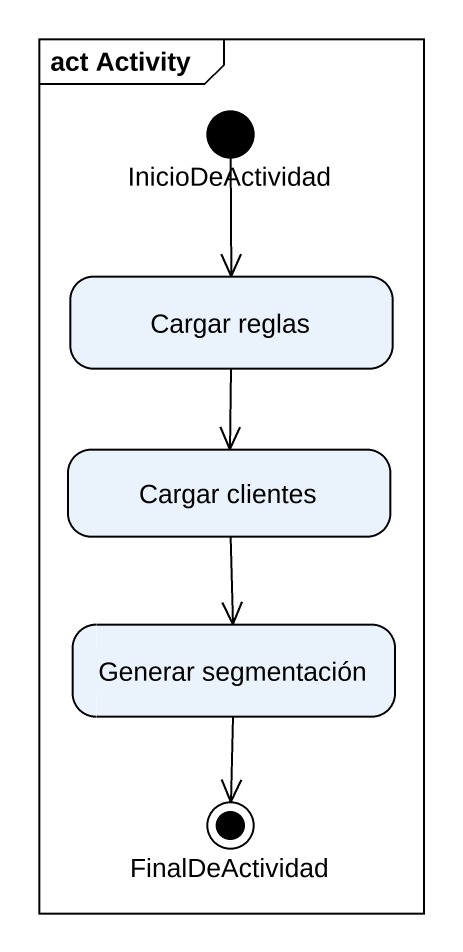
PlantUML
@startuml
mainframe act Activity
hide empty description
state InicioDeActividad <<start>>
state "Cargar reglas" as Cargar_reglas
state "Cargar clientes" as Cargar_clientes
state "Generar segmentación" as Generar_segmentación
state FinalDeActividad <<end>>
InicioDeActividad --> Cargar_reglas
Cargar_reglas --> Cargar_clientes
Cargar_clientes --> Generar_segmentación
Generar_segmentación --> FinalDeActividad
@enduml
